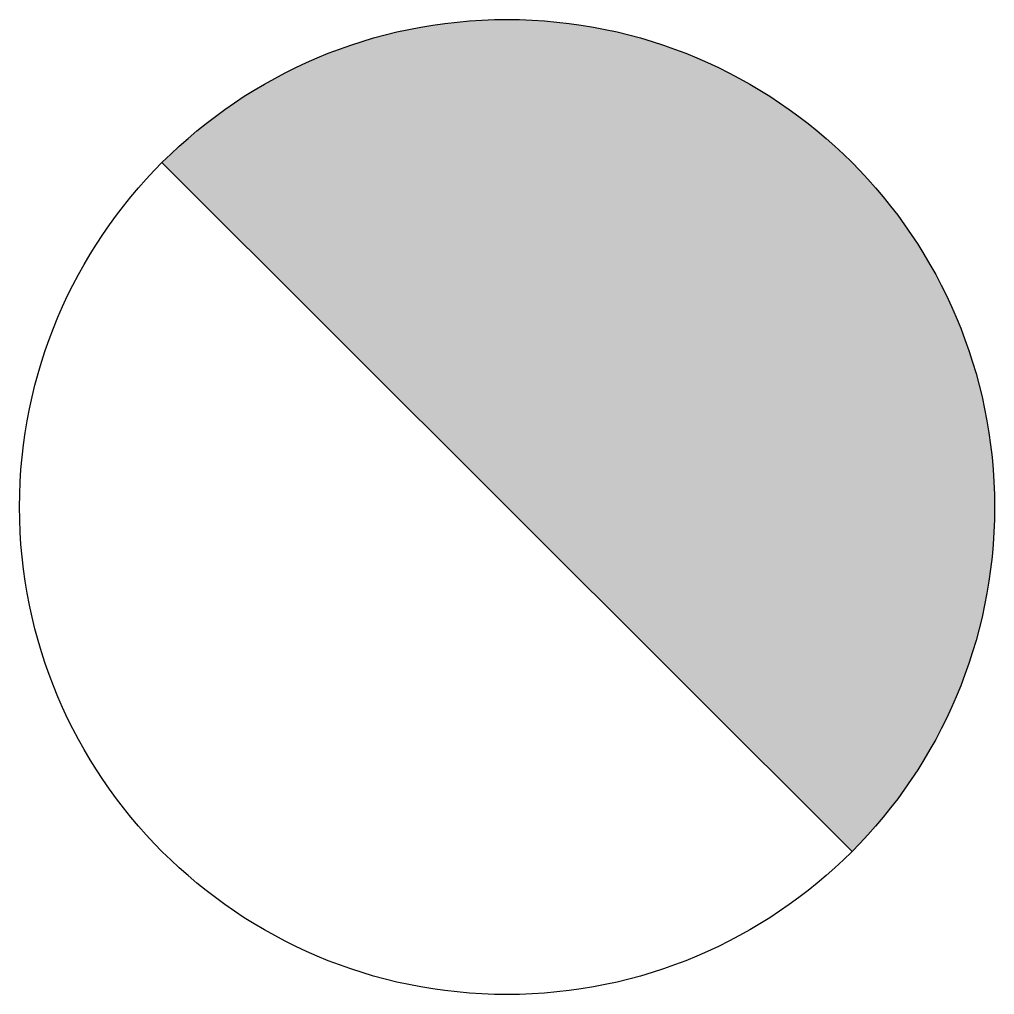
# Model space of a CAD drawing. Header units: millimetres. Extents: x -0.59 to 0.61, y -0.6 to 0.6.
import ezdxf

# ---------------------------------------------------------------- set-up
doc = ezdxf.new("R2010")
doc.units = ezdxf.units.MM
doc.layers.add('Dibujo', color=7, linetype='Continuous')

msp = doc.modelspace()

# ---------------------------------------------------------------- hatches: boundary and pattern name
at = {"layer": 'Dibujo'}
h = msp.add_hatch(color=256, dxfattribs=at)
h.dxf.hatch_style = 1
h.paths.add_polyline_path([(0.4324, -0.4239, 0.198668), (0.6078, 0, 0.668519), (-0.4169, 0.4239)])

# ---------------------------------------------------------------- linework, layer by layer
msp.add_line((-0.4169, 0.4239), (0.4324, -0.4239), dxfattribs=at)
msp.add_circle((0.0078, 0), 0.6, dxfattribs=at)

doc.saveas('drawing.dxf')
